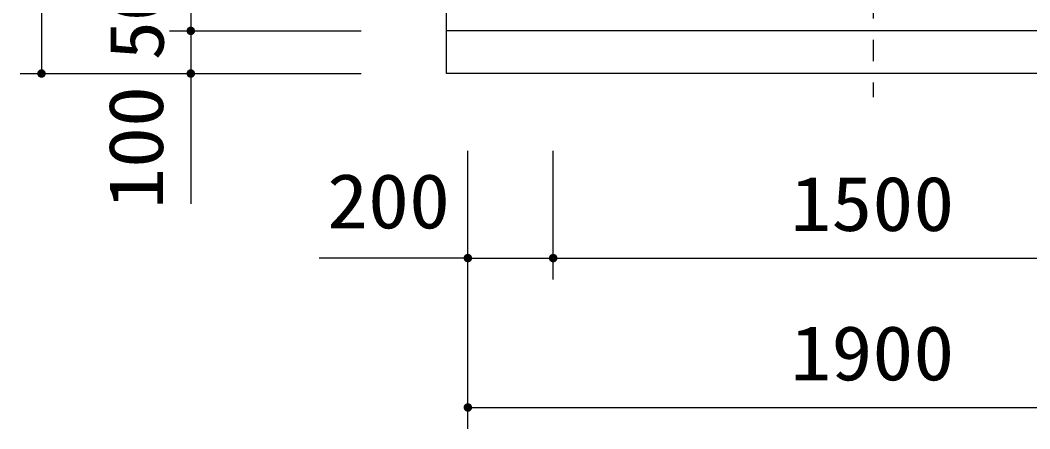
# Model space of a CAD drawing. Units: millimetres, scale not verified. Extents: x -14850 to 14850, y -10500 to 10500.
# Drawn here: x -367 to 2000, y -6048 to -5090 of the extents above; entities that cross this region are included whole.
import ezdxf
from ezdxf.enums import TextEntityAlignment as Align

# ---------------------------------------------------------------- set-up
doc = ezdxf.new("R2010")
doc.units = ezdxf.units.MM
doc.header["$LTSCALE"] = 50
doc.linetypes.add('CHAIN1', pattern=[8, 5, -1, 1, -1])
for name, color, linetype, lineweight in [('0-0_空気管', 3, 'Continuous', 25), ('0-1_機器', 2, 'Continuous', 25), ('0-5_製作', 5, 'Continuous', 25)]:
    doc.layers.add(name, color=color, linetype=linetype, lineweight=lineweight)
doc.styles.add('ＭＳ ゴシック', font='')
doc.styles.get('ＭＳ ゴシック').set_extended_font_data('MS Gothic')

msp = doc.modelspace()

# ---------------------------------------------------------------- linework, layer by layer
at = {"layer": '0-0_空気管', "linetype": 'CHAIN1'}
msp.add_line((1632.29, -2836.33), (1632.29, -5270.55), dxfattribs=at)
at = {"layer": '0-1_機器'}
msp.add_line((2632.29, -5115.35), (632.29, -5115.35), dxfattribs=at)
msp.add_lwpolyline([(2632.29, -5065.35), (2632.29, -5215.35), (632.29, -5215.35), (632.29, -5065.35)], dxfattribs=at)
at = {"layer": '0-5_製作', "color": 2}
for p, q in [((-317.39, -2635.35), (-317.39, -5215.35)), ((32.61, -5065.35), (32.61, -5115.35)), ((-17.39, -5115.35), (432.4, -5115.35)), ((32.61, -5115.35), (32.61, -5215.35)), ((-367.39, -5215.35), (432.4, -5215.35)), ((32.61, -5215.35), (32.61, -5520.53)), ((682.29, -6047.87), (682.29, -5396.7)), ((882.29, -5697.87), (882.29, -5396.7)), ((682.29, -5647.87), (333.36, -5647.87)), ((682.29, -5647.87), (882.29, -5647.87)), ((882.29, -5647.87), (2382.29, -5647.87)), ((682.29, -5997.87), (2582.29, -5997.87))]:
    msp.add_line(p, q, dxfattribs=at)
at = {"layer": '0-5_製作'}
for points in [[(22.61, -5115.35), (32.61, -5105.35), (32.61, -5115.35)], [(22.63, -5114.72), (32.61, -5105.35), (22.61, -5115.35)], [(22.78, -5113.47), (32.61, -5105.35), (22.63, -5114.72)], [(23.09, -5112.26), (32.61, -5105.35), (22.78, -5113.47)], [(23.56, -5111.09), (32.61, -5105.35), (23.09, -5112.26)], [(24.16, -5109.99), (32.61, -5105.35), (23.56, -5111.09)], [(24.9, -5108.97), (32.61, -5105.35), (24.16, -5109.99)], [(25.76, -5108.06), (32.61, -5105.35), (24.9, -5108.97)], [(26.73, -5107.26), (32.61, -5105.35), (25.76, -5108.06)], [(27.79, -5106.58), (32.61, -5105.35), (26.73, -5107.26)], [(28.92, -5106.05), (32.61, -5105.35), (27.79, -5106.58)], [(30.12, -5105.66), (32.61, -5105.35), (28.92, -5106.05)], [(31.35, -5105.43), (32.61, -5105.35), (30.12, -5105.66)], [(32.61, -5105.35), (42.53, -5114.09), (32.61, -5115.35)], [(32.61, -5105.35), (42.29, -5112.86), (42.53, -5114.09)], [(32.61, -5105.35), (41.9, -5111.67), (42.29, -5112.86)], [(32.61, -5105.35), (41.37, -5110.53), (41.9, -5111.67)], [(32.61, -5105.35), (40.7, -5109.47), (41.37, -5110.53)], [(32.61, -5105.35), (39.9, -5108.5), (40.7, -5109.47)], [(32.61, -5105.35), (38.98, -5107.64), (39.9, -5108.5)], [(32.61, -5105.35), (37.96, -5106.9), (38.98, -5107.64)], [(32.61, -5105.35), (36.86, -5106.3), (37.96, -5106.9)], [(32.61, -5105.35), (35.7, -5105.84), (36.86, -5106.3)], [(32.61, -5105.35), (34.48, -5105.52), (35.7, -5105.84)], [(32.61, -5105.35), (33.23, -5105.37), (34.48, -5105.52)], [(22.61, -5115.35), (32.61, -5115.35), (22.68, -5116.6)], [(22.68, -5116.6), (32.61, -5115.35), (22.92, -5117.83)], [(22.92, -5117.83), (32.61, -5115.35), (23.31, -5119.03)], [(23.31, -5119.03), (32.61, -5115.35), (23.84, -5120.16)], [(23.84, -5120.16), (32.61, -5115.35), (24.52, -5121.22)], [(24.52, -5121.22), (32.61, -5115.35), (25.32, -5122.19)], [(25.32, -5122.19), (32.61, -5115.35), (26.23, -5123.05)], [(26.23, -5123.05), (32.61, -5115.35), (27.25, -5123.79)], [(27.25, -5123.79), (32.61, -5115.35), (28.35, -5124.4)], [(28.35, -5124.4), (32.61, -5115.35), (29.52, -5124.86)], [(29.52, -5124.86), (32.61, -5115.35), (30.73, -5125.17)], [(30.73, -5125.17), (32.61, -5115.35), (31.98, -5125.33)], [(31.98, -5125.33), (32.61, -5115.35), (32.61, -5125.35)], [(32.61, -5115.35), (42.53, -5114.09), (42.61, -5115.35)], [(32.61, -5115.35), (33.86, -5125.27), (32.61, -5125.35)], [(32.61, -5115.35), (35.09, -5125.03), (33.86, -5125.27)], [(32.61, -5115.35), (36.29, -5124.64), (35.09, -5125.03)], [(32.61, -5115.35), (37.42, -5124.11), (36.29, -5124.64)], [(32.61, -5115.35), (38.48, -5123.44), (37.42, -5124.11)], [(32.61, -5115.35), (39.45, -5122.64), (38.48, -5123.44)], [(32.61, -5115.35), (40.31, -5121.72), (39.45, -5122.64)], [(32.61, -5115.35), (41.05, -5120.71), (40.31, -5121.72)], [(32.61, -5115.35), (41.65, -5119.6), (41.05, -5120.71)], [(32.61, -5115.35), (42.12, -5118.44), (41.65, -5119.6)], [(32.61, -5115.35), (42.43, -5117.22), (42.12, -5118.44)], [(32.61, -5115.35), (42.59, -5115.97), (42.43, -5117.22)], [(32.61, -5115.35), (42.61, -5115.35), (42.59, -5115.97)], [(-327.37, -5214.72), (-317.39, -5205.35), (-317.39, -5215.35)], [(-327.22, -5213.47), (-317.39, -5205.35), (-327.37, -5214.72)], [(-326.91, -5212.26), (-317.39, -5205.35), (-327.22, -5213.47)], [(-326.44, -5211.09), (-317.39, -5205.35), (-326.91, -5212.26)], [(-325.84, -5209.99), (-317.39, -5205.35), (-326.44, -5211.09)], [(-325.1, -5208.97), (-317.39, -5205.35), (-325.84, -5209.99)], [(-324.24, -5208.06), (-317.39, -5205.35), (-325.1, -5208.97)], [(-323.27, -5207.26), (-317.39, -5205.35), (-324.24, -5208.06)], [(-322.21, -5206.58), (-317.39, -5205.35), (-323.27, -5207.26)], [(-321.08, -5206.05), (-317.39, -5205.35), (-322.21, -5206.58)], [(-319.88, -5205.66), (-317.39, -5205.35), (-321.08, -5206.05)], [(-318.65, -5205.43), (-317.39, -5205.35), (-319.88, -5205.66)], [(-317.39, -5205.35), (-307.39, -5215.35), (-317.39, -5215.35)], [(-317.39, -5205.35), (-307.47, -5214.09), (-307.39, -5215.35)], [(-317.39, -5205.35), (-307.71, -5212.86), (-307.47, -5214.09)], [(-317.39, -5205.35), (-308.1, -5211.67), (-307.71, -5212.86)], [(-317.39, -5205.35), (-308.63, -5210.53), (-308.1, -5211.67)], [(-317.39, -5205.35), (-309.3, -5209.47), (-308.63, -5210.53)], [(-317.39, -5205.35), (-310.1, -5208.5), (-309.3, -5209.47)], [(-317.39, -5205.35), (-311.02, -5207.64), (-310.1, -5208.5)], [(-317.39, -5205.35), (-312.04, -5206.9), (-311.02, -5207.64)], [(-317.39, -5205.35), (-313.14, -5206.3), (-312.04, -5206.9)], [(-317.39, -5205.35), (-314.3, -5205.84), (-313.14, -5206.3)], [(-317.39, -5205.35), (-315.52, -5205.52), (-314.3, -5205.84)], [(-317.39, -5205.35), (-316.77, -5205.37), (-315.52, -5205.52)], [(22.61, -5215.35), (32.61, -5205.35), (32.61, -5215.35)], [(22.63, -5214.72), (32.61, -5205.35), (22.61, -5215.35)], [(22.78, -5213.47), (32.61, -5205.35), (22.63, -5214.72)], [(23.09, -5212.26), (32.61, -5205.35), (22.78, -5213.47)], [(23.56, -5211.09), (32.61, -5205.35), (23.09, -5212.26)], [(24.16, -5209.99), (32.61, -5205.35), (23.56, -5211.09)], [(24.9, -5208.97), (32.61, -5205.35), (24.16, -5209.99)], [(25.76, -5208.06), (32.61, -5205.35), (24.9, -5208.97)], [(26.73, -5207.26), (32.61, -5205.35), (25.76, -5208.06)], [(27.79, -5206.58), (32.61, -5205.35), (26.73, -5207.26)], [(28.92, -5206.05), (32.61, -5205.35), (27.79, -5206.58)], [(30.12, -5205.66), (32.61, -5205.35), (28.92, -5206.05)], [(31.35, -5205.43), (32.61, -5205.35), (30.12, -5205.66)], [(32.61, -5205.35), (42.53, -5214.09), (32.61, -5215.35)], [(32.61, -5205.35), (42.29, -5212.86), (42.53, -5214.09)], [(32.61, -5205.35), (41.9, -5211.67), (42.29, -5212.86)], [(32.61, -5205.35), (41.37, -5210.53), (41.9, -5211.67)], [(32.61, -5205.35), (40.7, -5209.47), (41.37, -5210.53)], [(32.61, -5205.35), (39.9, -5208.5), (40.7, -5209.47)], [(32.61, -5205.35), (38.98, -5207.64), (39.9, -5208.5)], [(32.61, -5205.35), (37.96, -5206.9), (38.98, -5207.64)], [(32.61, -5205.35), (36.86, -5206.3), (37.96, -5206.9)], [(32.61, -5205.35), (35.7, -5205.84), (36.86, -5206.3)], [(32.61, -5205.35), (34.48, -5205.52), (35.7, -5205.84)], [(32.61, -5205.35), (33.23, -5205.37), (34.48, -5205.52)], [(-327.37, -5214.72), (-317.39, -5215.35), (-327.39, -5215.35)], [(-327.39, -5215.35), (-317.39, -5215.35), (-327.32, -5216.6)], [(-327.32, -5216.6), (-317.39, -5215.35), (-327.08, -5217.83)], [(-327.08, -5217.83), (-317.39, -5215.35), (-326.69, -5219.03)], [(-326.69, -5219.03), (-317.39, -5215.35), (-326.16, -5220.16)], [(-326.16, -5220.16), (-317.39, -5215.35), (-325.48, -5221.22)], [(-325.48, -5221.22), (-317.39, -5215.35), (-324.68, -5222.19)], [(-324.68, -5222.19), (-317.39, -5215.35), (-323.77, -5223.05)], [(-323.77, -5223.05), (-317.39, -5215.35), (-322.75, -5223.79)], [(-322.75, -5223.79), (-317.39, -5215.35), (-321.65, -5224.4)], [(-321.65, -5224.4), (-317.39, -5215.35), (-320.48, -5224.86)], [(-320.48, -5224.86), (-317.39, -5215.35), (-319.27, -5225.17)], [(-319.27, -5225.17), (-317.39, -5215.35), (-317.39, -5225.35)], [(-319.27, -5225.17), (-317.39, -5225.35), (-318.02, -5225.33)], [(-317.39, -5215.35), (-316.14, -5225.27), (-317.39, -5225.35)], [(-317.39, -5215.35), (-314.91, -5225.03), (-316.14, -5225.27)], [(-317.39, -5215.35), (-313.71, -5224.64), (-314.91, -5225.03)], [(-317.39, -5215.35), (-312.58, -5224.11), (-313.71, -5224.64)], [(-317.39, -5215.35), (-311.52, -5223.44), (-312.58, -5224.11)], [(-317.39, -5215.35), (-310.55, -5222.64), (-311.52, -5223.44)], [(-317.39, -5215.35), (-309.69, -5221.72), (-310.55, -5222.64)], [(-317.39, -5215.35), (-308.95, -5220.71), (-309.69, -5221.72)], [(-317.39, -5215.35), (-308.35, -5219.6), (-308.95, -5220.71)], [(-317.39, -5215.35), (-307.88, -5218.44), (-308.35, -5219.6)], [(-317.39, -5215.35), (-307.57, -5217.22), (-307.88, -5218.44)], [(-317.39, -5215.35), (-307.41, -5215.97), (-307.57, -5217.22)], [(-317.39, -5215.35), (-307.39, -5215.35), (-307.41, -5215.97)], [(22.61, -5215.35), (32.61, -5215.35), (22.68, -5216.6)], [(22.68, -5216.6), (32.61, -5215.35), (22.92, -5217.83)], [(22.92, -5217.83), (32.61, -5215.35), (23.31, -5219.03)], [(23.31, -5219.03), (32.61, -5215.35), (23.84, -5220.16)], [(23.84, -5220.16), (32.61, -5215.35), (24.52, -5221.22)], [(24.52, -5221.22), (32.61, -5215.35), (25.32, -5222.19)], [(25.32, -5222.19), (32.61, -5215.35), (26.23, -5223.05)], [(26.23, -5223.05), (32.61, -5215.35), (27.25, -5223.79)], [(27.25, -5223.79), (32.61, -5215.35), (28.35, -5224.4)], [(28.35, -5224.4), (32.61, -5215.35), (29.52, -5224.86)], [(29.52, -5224.86), (32.61, -5215.35), (30.73, -5225.17)], [(30.73, -5225.17), (32.61, -5215.35), (31.98, -5225.33)], [(31.98, -5225.33), (32.61, -5215.35), (32.61, -5225.35)], [(32.61, -5215.35), (42.53, -5214.09), (42.61, -5215.35)], [(32.61, -5215.35), (33.86, -5225.27), (32.61, -5225.35)], [(32.61, -5215.35), (35.09, -5225.03), (33.86, -5225.27)], [(32.61, -5215.35), (36.29, -5224.64), (35.09, -5225.03)], [(32.61, -5215.35), (37.42, -5224.11), (36.29, -5224.64)], [(32.61, -5215.35), (38.48, -5223.44), (37.42, -5224.11)], [(32.61, -5215.35), (39.45, -5222.64), (38.48, -5223.44)], [(32.61, -5215.35), (40.31, -5221.72), (39.45, -5222.64)], [(32.61, -5215.35), (41.05, -5220.71), (40.31, -5221.72)], [(32.61, -5215.35), (41.65, -5219.6), (41.05, -5220.71)], [(32.61, -5215.35), (42.12, -5218.44), (41.65, -5219.6)], [(32.61, -5215.35), (42.43, -5217.22), (42.12, -5218.44)], [(32.61, -5215.35), (42.59, -5215.97), (42.43, -5217.22)], [(32.61, -5215.35), (42.61, -5215.35), (42.59, -5215.97)], [(672.29, -5647.87), (682.29, -5637.87), (682.29, -5647.87)], [(672.31, -5647.24), (682.29, -5637.87), (672.29, -5647.87)], [(672.29, -5647.87), (682.29, -5647.87), (672.37, -5649.12)], [(672.46, -5645.99), (682.29, -5637.87), (672.31, -5647.24)], [(672.37, -5649.12), (682.29, -5647.87), (672.6, -5650.35)], [(672.78, -5644.78), (682.29, -5637.87), (672.46, -5645.99)], [(672.6, -5650.35), (682.29, -5647.87), (672.99, -5651.55)], [(673.24, -5643.61), (682.29, -5637.87), (672.78, -5644.78)], [(672.99, -5651.55), (682.29, -5647.87), (673.52, -5652.68)], [(673.84, -5642.51), (682.29, -5637.87), (673.24, -5643.61)], [(673.52, -5652.68), (682.29, -5647.87), (674.2, -5653.74)], [(674.58, -5641.49), (682.29, -5637.87), (673.84, -5642.51)], [(674.2, -5653.74), (682.29, -5647.87), (675, -5654.71)], [(675.44, -5640.58), (682.29, -5637.87), (674.58, -5641.49)], [(675, -5654.71), (682.29, -5647.87), (675.91, -5655.57)], [(676.41, -5639.78), (682.29, -5637.87), (675.44, -5640.58)], [(675.91, -5655.57), (682.29, -5647.87), (676.93, -5656.31)], [(677.47, -5639.1), (682.29, -5637.87), (676.41, -5639.78)], [(676.93, -5656.31), (682.29, -5647.87), (678.03, -5656.91)], [(678.61, -5638.57), (682.29, -5637.87), (677.47, -5639.1)], [(678.03, -5656.91), (682.29, -5647.87), (679.2, -5657.38)], [(679.8, -5638.18), (682.29, -5637.87), (678.61, -5638.57)], [(679.2, -5657.38), (682.29, -5647.87), (680.41, -5657.69)], [(681.03, -5637.94), (682.29, -5637.87), (679.8, -5638.18)], [(680.41, -5657.69), (682.29, -5647.87), (681.66, -5657.85)], [(681.66, -5657.85), (682.29, -5647.87), (682.29, -5657.87)], [(682.29, -5637.87), (692.21, -5646.61), (682.29, -5647.87)], [(682.29, -5637.87), (691.97, -5645.38), (692.21, -5646.61)], [(682.29, -5637.87), (691.58, -5644.18), (691.97, -5645.38)], [(682.29, -5637.87), (691.05, -5643.05), (691.58, -5644.18)], [(682.29, -5637.87), (690.38, -5641.99), (691.05, -5643.05)], [(682.29, -5637.87), (689.58, -5641.02), (690.38, -5641.99)], [(682.29, -5637.87), (688.66, -5640.16), (689.58, -5641.02)], [(682.29, -5637.87), (687.64, -5639.42), (688.66, -5640.16)], [(682.29, -5637.87), (686.54, -5638.82), (687.64, -5639.42)], [(682.29, -5637.87), (685.38, -5638.35), (686.54, -5638.82)], [(682.29, -5637.87), (684.16, -5638.04), (685.38, -5638.35)], [(682.29, -5637.87), (682.91, -5637.89), (684.16, -5638.04)], [(682.29, -5647.87), (692.21, -5646.61), (692.29, -5647.87)], [(682.29, -5647.87), (684.77, -5657.55), (682.29, -5657.87)], [(682.29, -5647.87), (685.97, -5657.16), (684.77, -5657.55)], [(682.29, -5647.87), (687.1, -5656.63), (685.97, -5657.16)], [(682.29, -5647.87), (688.16, -5655.96), (687.1, -5656.63)], [(682.29, -5647.87), (689.13, -5655.16), (688.16, -5655.96)], [(682.29, -5647.87), (689.99, -5654.24), (689.13, -5655.16)], [(682.29, -5647.87), (690.73, -5653.22), (689.99, -5654.24)], [(682.29, -5647.87), (691.33, -5652.12), (690.73, -5653.22)], [(682.29, -5647.87), (691.8, -5650.96), (691.33, -5652.12)], [(682.29, -5647.87), (692.11, -5649.74), (691.8, -5650.96)], [(682.29, -5647.87), (692.27, -5648.49), (692.11, -5649.74)], [(682.29, -5647.87), (692.29, -5647.87), (692.27, -5648.49)], [(682.29, -5657.87), (684.77, -5657.55), (683.54, -5657.79)], [(872.29, -5647.87), (882.29, -5637.87), (882.29, -5647.87)], [(872.31, -5647.24), (882.29, -5637.87), (872.29, -5647.87)], [(872.37, -5649.12), (872.29, -5647.87), (882.29, -5647.87)], [(872.46, -5645.99), (882.29, -5637.87), (872.31, -5647.24)], [(872.37, -5649.12), (882.29, -5647.87), (872.6, -5650.35)], [(872.78, -5644.78), (882.29, -5637.87), (872.46, -5645.99)], [(872.6, -5650.35), (882.29, -5647.87), (872.99, -5651.55)], [(873.24, -5643.61), (882.29, -5637.87), (872.78, -5644.78)], [(872.99, -5651.55), (882.29, -5647.87), (873.52, -5652.68)], [(873.84, -5642.51), (882.29, -5637.87), (873.24, -5643.61)], [(873.52, -5652.68), (882.29, -5647.87), (874.2, -5653.74)], [(874.58, -5641.49), (882.29, -5637.87), (873.84, -5642.51)], [(874.2, -5653.74), (882.29, -5647.87), (875, -5654.71)], [(875.44, -5640.58), (882.29, -5637.87), (874.58, -5641.49)], [(875, -5654.71), (882.29, -5647.87), (875.91, -5655.57)], [(876.41, -5639.78), (882.29, -5637.87), (875.44, -5640.58)], [(875.91, -5655.57), (882.29, -5647.87), (876.93, -5656.31)], [(877.47, -5639.1), (882.29, -5637.87), (876.41, -5639.78)], [(876.93, -5656.31), (882.29, -5647.87), (878.03, -5656.91)], [(878.61, -5638.57), (882.29, -5637.87), (877.47, -5639.1)], [(878.03, -5656.91), (882.29, -5647.87), (879.2, -5657.38)], [(879.8, -5638.18), (882.29, -5637.87), (878.61, -5638.57)], [(879.2, -5657.38), (882.29, -5647.87), (880.41, -5657.69)], [(879.8, -5638.18), (881.03, -5637.94), (882.29, -5637.87)], [(880.41, -5657.69), (882.29, -5647.87), (881.66, -5657.85)], [(881.66, -5657.85), (882.29, -5647.87), (882.29, -5657.87)], [(882.29, -5637.87), (891.97, -5645.38), (882.29, -5647.87)], [(882.29, -5637.87), (891.59, -5644.18), (891.97, -5645.38)], [(882.29, -5637.87), (891.05, -5643.05), (891.59, -5644.18)], [(882.29, -5637.87), (890.38, -5641.99), (891.05, -5643.05)], [(882.29, -5637.87), (889.58, -5641.02), (890.38, -5641.99)], [(882.29, -5637.87), (888.66, -5640.16), (889.58, -5641.02)], [(882.29, -5637.87), (887.65, -5639.42), (888.66, -5640.16)], [(882.29, -5637.87), (886.55, -5638.82), (887.65, -5639.42)], [(882.29, -5637.87), (885.38, -5638.35), (886.55, -5638.82)], [(882.29, -5637.87), (884.16, -5638.04), (885.38, -5638.35)], [(882.29, -5637.87), (882.92, -5637.89), (884.16, -5638.04)], [(882.29, -5647.87), (891.97, -5645.38), (892.21, -5646.61)], [(882.29, -5647.87), (892.21, -5646.61), (892.29, -5647.87)], [(882.29, -5647.87), (885.97, -5657.16), (882.29, -5657.87)], [(882.29, -5647.87), (887.11, -5656.63), (885.97, -5657.16)], [(882.29, -5647.87), (888.17, -5655.96), (887.11, -5656.63)], [(882.29, -5647.87), (889.13, -5655.16), (888.17, -5655.96)], [(882.29, -5647.87), (889.99, -5654.24), (889.13, -5655.16)], [(882.29, -5647.87), (890.73, -5653.22), (889.99, -5654.24)], [(882.29, -5647.87), (891.34, -5652.12), (890.73, -5653.22)], [(882.29, -5647.87), (891.8, -5650.96), (891.34, -5652.12)], [(882.29, -5647.87), (892.11, -5649.74), (891.8, -5650.96)], [(882.29, -5647.87), (892.27, -5648.49), (892.11, -5649.74)], [(882.29, -5647.87), (892.29, -5647.87), (892.27, -5648.49)], [(882.29, -5657.87), (885.97, -5657.16), (884.77, -5657.55)], [(882.29, -5657.87), (884.77, -5657.55), (883.54, -5657.79)], [(672.29, -5997.87), (682.29, -5987.87), (682.29, -5997.87)], [(672.31, -5997.24), (682.29, -5987.87), (672.29, -5997.87)], [(672.46, -5995.99), (682.29, -5987.87), (672.31, -5997.24)], [(672.78, -5994.78), (682.29, -5987.87), (672.46, -5995.99)], [(673.24, -5993.61), (682.29, -5987.87), (672.78, -5994.78)], [(673.84, -5992.51), (682.29, -5987.87), (673.24, -5993.61)], [(674.58, -5991.49), (682.29, -5987.87), (673.84, -5992.51)], [(675.44, -5990.58), (682.29, -5987.87), (674.58, -5991.49)], [(676.41, -5989.78), (682.29, -5987.87), (675.44, -5990.58)], [(677.47, -5989.1), (682.29, -5987.87), (676.41, -5989.78)], [(678.61, -5988.57), (682.29, -5987.87), (677.47, -5989.1)], [(679.8, -5988.18), (682.29, -5987.87), (678.61, -5988.57)], [(681.03, -5987.94), (682.29, -5987.87), (679.8, -5988.18)], [(682.29, -5987.87), (692.21, -5996.61), (682.29, -5997.87)], [(682.29, -5987.87), (691.97, -5995.38), (692.21, -5996.61)], [(682.29, -5987.87), (691.58, -5994.18), (691.97, -5995.38)], [(682.29, -5987.87), (691.05, -5993.05), (691.58, -5994.18)], [(682.29, -5987.87), (690.38, -5991.99), (691.05, -5993.05)], [(682.29, -5987.87), (689.58, -5991.02), (690.38, -5991.99)], [(682.29, -5987.87), (688.66, -5990.16), (689.58, -5991.02)], [(682.29, -5987.87), (687.64, -5989.42), (688.66, -5990.16)], [(682.29, -5987.87), (686.54, -5988.82), (687.64, -5989.42)], [(682.29, -5987.87), (685.38, -5988.35), (686.54, -5988.82)], [(682.29, -5987.87), (684.16, -5988.04), (685.38, -5988.35)], [(682.29, -5987.87), (682.91, -5987.89), (684.16, -5988.04)], [(672.29, -5997.87), (682.29, -5997.87), (672.37, -5999.12)], [(672.37, -5999.12), (682.29, -5997.87), (672.6, -6000.35)], [(672.6, -6000.35), (682.29, -5997.87), (672.99, -6001.55)], [(672.99, -6001.55), (682.29, -5997.87), (673.52, -6002.68)], [(673.52, -6002.68), (682.29, -5997.87), (674.2, -6003.74)], [(674.2, -6003.74), (682.29, -5997.87), (675, -6004.71)], [(675, -6004.71), (682.29, -5997.87), (675.91, -6005.57)], [(675.91, -6005.57), (682.29, -5997.87), (676.93, -6006.31)], [(676.93, -6006.31), (682.29, -5997.87), (678.03, -6006.91)], [(678.03, -6006.91), (682.29, -5997.87), (679.2, -6007.38)], [(679.2, -6007.38), (682.29, -5997.87), (680.41, -6007.69)], [(680.41, -6007.69), (682.29, -5997.87), (681.66, -6007.85)], [(681.66, -6007.85), (682.29, -5997.87), (682.29, -6007.87)], [(682.29, -5997.87), (692.21, -5996.61), (692.29, -5997.87)], [(682.29, -5997.87), (684.77, -6007.55), (682.29, -6007.87)], [(682.29, -5997.87), (685.97, -6007.16), (684.77, -6007.55)], [(682.29, -5997.87), (687.1, -6006.63), (685.97, -6007.16)], [(682.29, -5997.87), (688.16, -6005.96), (687.1, -6006.63)], [(682.29, -5997.87), (689.13, -6005.16), (688.16, -6005.96)], [(682.29, -5997.87), (689.99, -6004.24), (689.13, -6005.16)], [(682.29, -5997.87), (690.73, -6003.22), (689.99, -6004.24)], [(682.29, -5997.87), (691.33, -6002.12), (690.73, -6003.22)], [(682.29, -5997.87), (691.8, -6000.96), (691.33, -6002.12)], [(682.29, -5997.87), (692.11, -5999.74), (691.8, -6000.96)], [(682.29, -5997.87), (692.27, -5998.49), (692.11, -5999.74)], [(682.29, -5997.87), (692.29, -5997.87), (692.27, -5998.49)], [(682.29, -6007.87), (684.77, -6007.55), (683.54, -6007.79)]]:
    msp.add_solid(points, dxfattribs=at)

# ---------------------------------------------------------------- texts
at = {"layer": '0-5_製作', "color": 4, "style": 'ＭＳ ゴシック'}
for s, width, p in [('50', 1.05, (7.61, -5184.1)), ('100', 1.1, (6.22, -5532.66))]:
    msp.add_text(s, height=128.4, rotation=90, dxfattribs=dict(at, width=width)).set_placement(p, align=Align.BOTTOM_LEFT)
at = {"layer": '0-5_製作', "color": 4, "style": 'ＭＳ ゴシック', "width": 1.1}
for s, p in [('200', (352.24, -5616.75)), ('1500', (1438.54, -5622.87)), ('1900', (1438.54, -5972.87))]:
    msp.add_text(s, height=128.4, dxfattribs=at).set_placement(p, align=Align.BOTTOM_LEFT)

doc.saveas('drawing.dxf')
